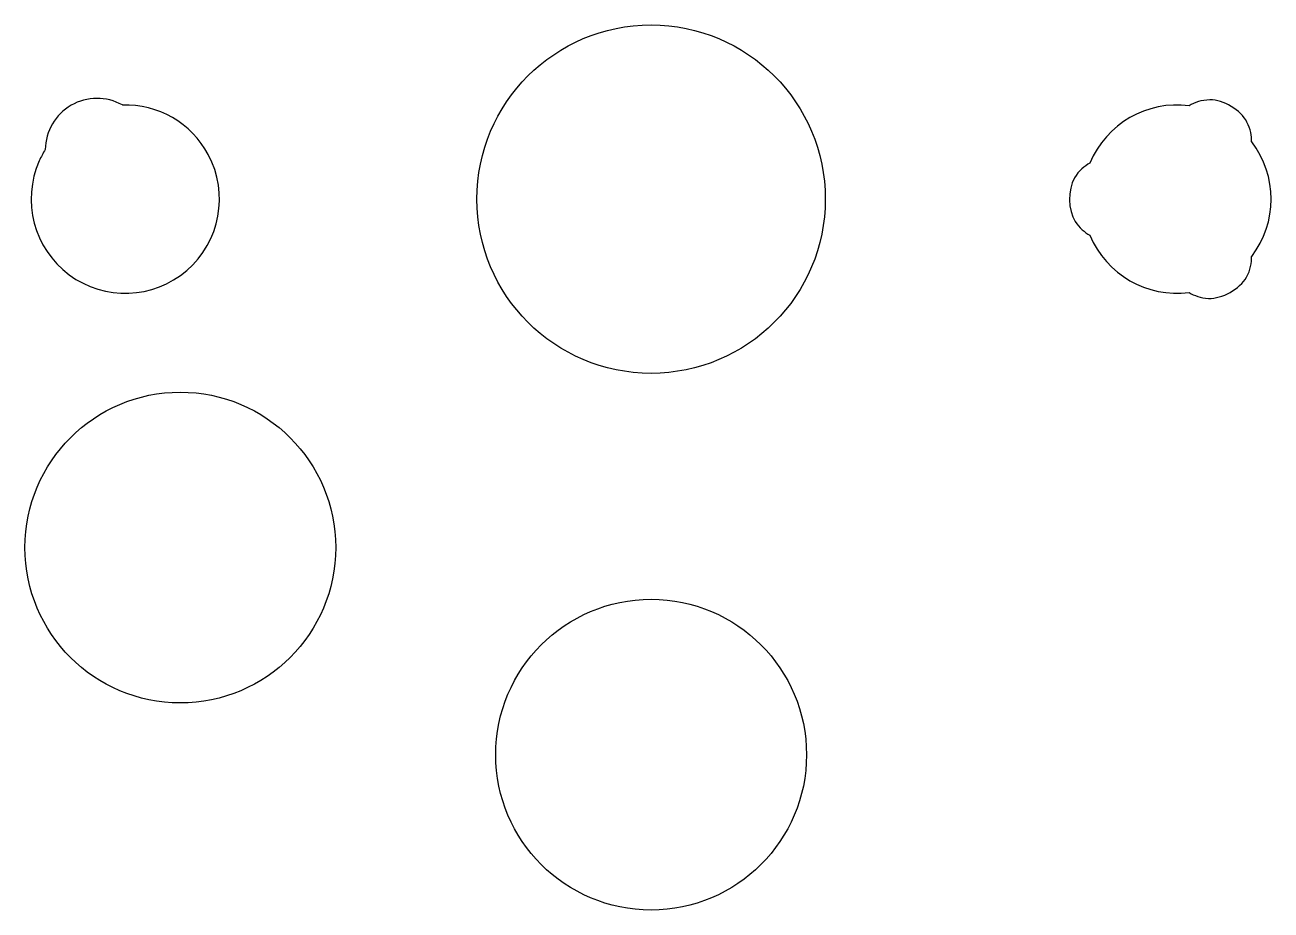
# Model space of a CAD drawing. Header units: millimetres. Extents: x -6.6 to 6.6, y -7.6 to 1.8.
import ezdxf

# ---------------------------------------------------------------- set-up
doc = ezdxf.new("R2010")
doc.units = ezdxf.units.MM
doc.header["$MEASUREMENT"] = 0
doc.layers.get('0').update_dxf_attribs({"true_color": 0xffffff})

msp = doc.modelspace()

# ---------------------------------------------------------------- linework, layer by layer
for centre, radius in [((0, 0), 1.85), ((-5, -3.7), 1.65), ((0, -5.9), 1.65)]:
    msp.add_circle(centre, radius)
for centre, radius, start, end in [((-5.884, 0.52), 0.55, 60.7547, 179.2453), ((-5.584, 0), 1, 28.2065, 91.7935), ((5.584, 0), 1, 82.5292, 157.4708), ((5.584, 0), 1, 322.5292, 37.4708), ((-5.584, 0), 1, 156.0086, 28.2065), ((-5.584, 0), 1, 148.2065, 156.0086), ((5.584, 0), 1, 202.5292, 277.4708)]:
    msp.add_arc(centre, radius, start, end)
for points, knots in [([(6.377, 0.608), (6.379, 0.673), (6.368, 0.743), (6.328, 0.818), (6.263, 0.944), (6.076, 1.057), (5.933, 1.054), (5.843, 1.053), (5.772, 1.027), (5.714, 0.992)], [0.02566202, 0.02566202, 0.02566202, 0.02566202, 0.03866074, 0.03866074, 0.03866074, 0.06032126, 0.06032126, 0.06032126, 0.0739622, 0.0739622, 0.0739622, 0.0739622]), ([(4.66, 0.383), (4.601, 0.35), (4.542, 0.302), (4.496, 0.225), (4.423, 0.102), (4.426, -0.116), (4.503, -0.236), (4.548, -0.307), (4.604, -0.352), (4.66, -0.383)], [0.02566202, 0.02566202, 0.02566202, 0.02566202, 0.03930296, 0.03930296, 0.03930296, 0.06096348, 0.06096348, 0.06096348, 0.0739622, 0.0739622, 0.0739622, 0.0739622]), ([(5.714, -0.992), (5.769, -1.025), (5.835, -1.05), (5.92, -1.054), (6.062, -1.06), (6.253, -0.954), (6.322, -0.83), (6.366, -0.751), (6.379, -0.676), (6.377, -0.608)], [0.02566202, 0.02566202, 0.02566202, 0.02566202, 0.03866074, 0.03866074, 0.03866074, 0.06032126, 0.06032126, 0.06032126, 0.0739622, 0.0739622, 0.0739622, 0.0739622])]:
    msp.add_open_spline(points, degree=3, knots=knots)

doc.saveas('drawing.dxf')
